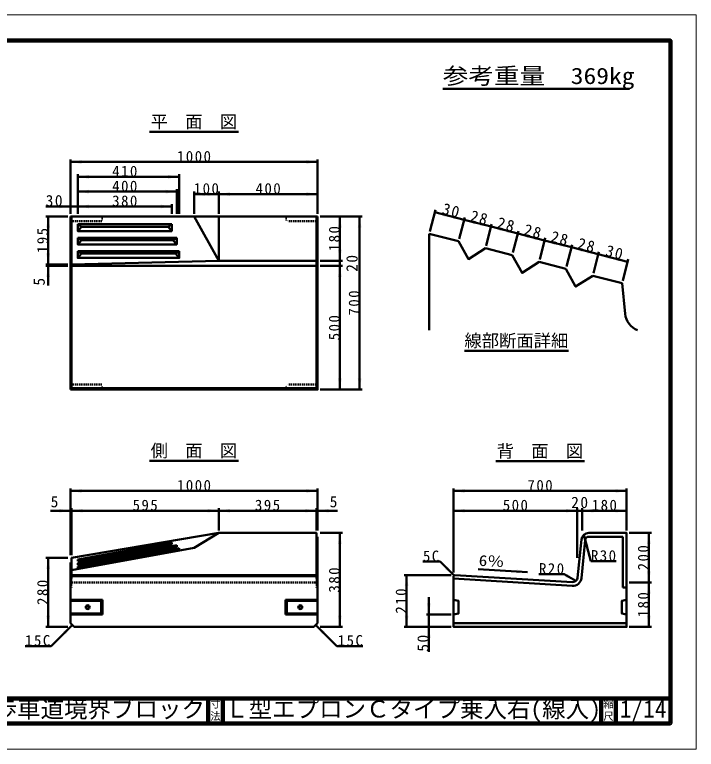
# Model space of a CAD drawing. Units: millimetres, scale not verified. Extents: x -2102 to 2102, y -1485 to 1485.
# Drawn here: x -655 to 2102, y -1485 to 1485 of the extents above; entities that cross this region are included whole.
import ezdxf
from ezdxf.enums import TextEntityAlignment as Align

# ---------------------------------------------------------------- set-up
doc = ezdxf.new("R2010")
doc.units = ezdxf.units.MM
doc.header["$LTSCALE"] = 5
doc.linetypes.add('DOTTED', pattern=[1.75, 0.25, -1.5])
doc.layers.add('0-0_V-nasSTD', color=7, linetype='Continuous', lineweight=50)
doc.layers.add('0-1_0', color=7, linetype='Continuous', lineweight=50)
doc.styles.add('ＭＳ ゴシック', font='')
doc.styles.get('ＭＳ ゴシック').set_extended_font_data('MS Gothic')

msp = doc.modelspace()

# ---------------------------------------------------------------- linework, layer by layer
at = {"layer": '0-0_V-nasSTD'}
for p, q in [((-429.412, 899.629), (-429.412, 679.629)), ((570.588, 899.629), (570.588, 679.629)), ((-429.412, 889.629), (570.588, 889.629)), ((-399.412, 839.629), (-399.412, 679.629)), ((10.588, 839.629), (10.588, 679.629)), ((-399.412, 829.629), (10.588, 829.629)), ((0.588, 779.629), (0.588, 679.629)), ((-399.412, 769.629), (0.588, 769.629)), ((70.588, 679.629), (70.588, 769.629)), ((170.588, 759.629), (70.588, 759.629)), ((170.588, 769.629), (170.588, 679.629)), ((170.588, 759.629), (570.588, 759.629)), ((-19.412, 719.629), (-19.412, 679.629)), ((-429.412, 709.629), (-529.412, 709.629)), ((-429.412, 709.629), (-399.412, 709.629)), ((-399.412, 709.629), (-19.412, 709.629)), ((1024.856, 608.987), (1047.209, 696.167)), ((1163.5, 656.025), (1044.726, 686.48)), ((-529.412, 669.629), (-439.412, 669.629)), ((-519.412, 669.629), (-519.412, 474.629)), ((-429.412, 669.629), (570.588, 669.629)), ((-429.412, 669.629), (-429.412, -30.371)), ((-424.412, 669.629), (-424.412, -30.371)), ((70.588, 669.629), (170.588, 489.629)), ((170.588, 489.629), (170.588, 669.629)), ((565.588, 669.629), (565.588, -30.371)), ((750.588, 669.629), (580.588, 669.629)), ((660.588, 669.629), (660.588, 489.629)), ((740.588, 669.629), (740.588, -30.371)), ((1143.63, 578.532), (1165.984, 665.712)), ((1271.99, 628.207), (1163.5, 656.025)), ((-19.412, 637.539), (-399.412, 637.539)), ((-34.412, 627.595), (-384.412, 627.595)), ((1252.12, 550.714), (1274.474, 637.894)), ((1380.48, 600.389), (1271.99, 628.207)), ((-19.412, 610.375), (-399.412, 610.375)), ((1141.146, 568.845), (1022.372, 599.3)), ((1022.372, 209.3), (1022.372, 599.3)), ((1360.61, 522.896), (1382.964, 610.076)), ((1488.971, 572.571), (1380.48, 600.389)), ((0.588, 583.211), (-399.412, 583.211)), ((-14.412, 573.267), (-384.412, 573.267)), ((1469.101, 495.078), (1491.455, 582.257)), ((1597.461, 544.753), (1488.971, 572.571)), ((0.588, 556.047), (-399.412, 556.047)), ((1358.127, 513.209), (1249.636, 541.027)), ((1577.591, 467.26), (1599.945, 554.439)), ((1705.952, 516.935), (1597.461, 544.753)), ((10.588, 528.883), (-399.412, 528.883)), ((-4.412, 518.939), (-384.412, 518.939)), ((1686.082, 439.442), (1708.435, 526.621)), ((1824.726, 486.48), (1705.952, 516.935)), ((10.588, 501.719), (-399.412, 501.719)), ((670.588, 489.629), (580.588, 489.629)), ((660.588, 469.629), (660.588, 489.629)), ((1575.107, 457.573), (1466.617, 485.391)), ((1804.856, 408.987), (1827.209, 496.167)), ((-529.412, 474.629), (-439.412, 474.629)), ((-529.412, 469.629), (-439.412, 469.629)), ((-519.412, 469.629), (-519.412, 474.629)), ((-519.412, 469.629), (-519.412, 389.629)), ((-429.412, 469.629), (570.588, 469.629)), ((670.588, 469.629), (580.588, 469.629)), ((660.588, -30.371), (660.588, 469.629)), ((1802.372, 399.3), (1683.598, 429.755)), ((1802.372, 399.3), (1814.717, 275.847)), ((-424.412, -25.371), (565.588, -25.371)), ((750.588, -30.371), (580.588, -30.371)), ((-429.412, -430.371), (-429.412, -700.371)), ((-429.412, -440.371), (570.588, -440.371)), ((570.588, -430.371), (570.588, -600.371)), ((1120.588, -430.371), (1120.588, -770.371)), ((1820.588, -440.371), (1120.588, -440.371)), ((1820.588, -430.371), (1820.588, -600.371)), ((-429.412, -520.371), (-509.412, -520.371)), ((-429.412, -520.371), (-424.412, -520.371)), ((-424.412, -510.371), (-424.412, -700.371)), ((-424.412, -520.371), (170.588, -520.371)), ((170.588, -510.371), (170.588, -600.371)), ((170.588, -520.371), (565.588, -520.371)), ((565.588, -510.371), (565.588, -600.371)), ((570.588, -520.371), (565.588, -520.371)), ((570.588, -520.371), (650.588, -520.371)), ((1620.588, -520.371), (1120.588, -520.371)), ((1620.588, -510.371), (1620.588, -710.371)), ((1640.588, -520.371), (1620.588, -520.371)), ((1640.588, -510.371), (1640.588, -600.371)), ((1820.588, -520.371), (1640.588, -520.371)), ((170.588, -610.371), (-424.412, -710.371)), ((670.588, -610.371), (580.588, -610.371)), ((660.588, -610.371), (660.588, -990.371)), ((1647.608, -618.127), (1676.078, -724.379)), ((1830.588, -610.371), (1920.588, -610.371)), ((1910.588, -610.371), (1910.588, -810.371)), ((-19.412, -648.894), (-399.412, -717.984)), ((-19.412, -648.894), (-19.412, -655.848)), ((570.588, -625.371), (565.588, -625.371)), ((570.588, -625.371), (570.588, -975.371)), ((1637.887, -637.386), (1622.502, -791.234)), ((1652.812, -638.878), (1637.428, -792.727)), ((1805.588, -625.371), (1667.738, -625.371)), ((1805.588, -830.371), (1805.588, -625.371)), ((-19.412, -655.848), (-399.412, -724.939)), ((0.588, -659.166), (-399.412, -731.893)), ((0.588, -666.121), (-399.412, -738.848)), ((10.588, -671.257), (-399.412, -745.803)), ((10.588, -678.212), (-399.412, -752.757)), ((0.588, -659.166), (0.588, -666.121)), ((10.588, -671.257), (10.588, -678.212)), ((-529.412, -710.371), (-439.412, -710.371)), ((-519.412, -710.371), (-519.412, -990.371)), ((-424.412, -710.371), (-424.412, -795.095)), ((-429.412, -975.371), (-429.412, -729.702)), ((-424.412, -729.702), (-429.412, -729.702)), ((-399.412, -717.984), (-399.412, -724.939)), ((-399.412, -731.893), (-399.412, -738.848)), ((1066.52, -726.302), (996.52, -726.302)), ((1123.088, -782.871), (1066.52, -726.302)), ((1778.078, -724.379), (1676.078, -724.379)), ((-399.412, -745.803), (-399.412, -752.757)), ((1420.222, -768.227), (1220.588, -756.128)), ((-429.412, -795.095), (-424.412, -795.095)), ((-424.412, -780.371), (565.588, -780.371)), ((-424.412, -785.371), (565.588, -785.371)), ((565.588, -795.095), (570.588, -795.095)), ((1110.588, -780.371), (920.588, -780.371)), ((930.588, -780.371), (930.588, -990.371)), ((1125.588, -780.371), (1120.588, -785.371)), ((1120.588, -795.095), (1600.484, -824.18)), ((1125.588, -780.371), (1601.391, -809.207)), ((1567.935, -776.972), (1465.935, -776.972)), ((1615.566, -804.472), (1567.935, -776.972)), ((1805.588, -830.371), (1820.588, -830.371)), ((1830.588, -810.371), (1920.588, -810.371)), ((1910.588, -810.371), (1910.588, -990.371)), ((-299.412, -880.371), (-429.412, -880.371)), ((-304.412, -885.371), (-429.412, -885.371)), ((-299.412, -880.371), (-304.412, -885.371)), ((-304.412, -935.371), (-304.412, -885.371)), ((-299.412, -880.371), (-299.412, -940.371)), ((570.588, -880.371), (440.588, -880.371)), ((440.588, -880.371), (440.588, -940.371)), ((570.588, -885.371), (445.588, -885.371)), ((1020.588, -870.371), (1020.588, -940.371)), ((-304.412, -935.371), (-429.412, -935.371)), ((-299.412, -940.371), (-429.412, -940.371)), ((-304.412, -935.371), (-299.412, -940.371)), ((445.588, -935.371), (440.588, -940.371)), ((570.588, -940.371), (440.588, -940.371)), ((570.588, -935.371), (445.588, -935.371)), ((1110.588, -940.371), (1010.588, -940.371)), ((1020.588, -940.371), (1020.588, -990.371)), ((-429.412, -975.371), (-414.412, -990.371)), ((570.588, -975.371), (555.588, -990.371)), ((1120.588, -975.371), (1820.588, -975.371)), ((-529.412, -990.371), (-439.412, -990.371)), ((-421.912, -982.871), (-506.765, -1067.724)), ((555.588, -990.371), (-414.412, -990.371)), ((563.088, -982.871), (647.941, -1067.724)), ((670.588, -990.371), (580.588, -990.371)), ((1110.588, -990.371), (920.588, -990.371)), ((1020.588, -990.371), (1020.588, -1090.371)), ((1830.588, -990.371), (1920.588, -990.371)), ((-506.765, -1067.724), (-612.765, -1067.724)), ((647.941, -1067.724), (753.941, -1067.724))]:
    msp.add_line(p, q, dxfattribs=at)
at = {"layer": '0-0_V-nasSTD', "linetype": 'DOTTED'}
for p, q in [((440.588, 669.629), (445.588, 649.629)), ((570.588, 649.629), (445.588, 649.629)), ((440.588, -30.371), (445.588, -10.371)), ((570.588, -10.371), (445.588, -10.371)), ((-424.412, -795.095), (-424.412, -830.371)), ((565.588, -795.095), (565.588, -830.371)), ((-429.412, -810.383), (570.588, -810.383)), ((-429.412, -830.371), (-424.412, -830.371)), ((570.588, -830.371), (565.588, -830.371))]:
    msp.add_line(p, q, dxfattribs=at)
at = {"layer": '0-0_V-nasSTD', "lineweight": 100}
for p, q in [((127.5, -1280), (127.5, -1380)), ((187.5, -1280), (187.5, -1380)), ((1717.5, -1280), (1717.5, -1380)), ((1777.5, -1280), (1777.5, -1380)), ((-1997.5, -1380), (1997.5, -1380))]:
    msp.add_line(p, q, dxfattribs=at)
at = {"layer": '0-0_V-nasSTD', "lineweight": 18}
for points in [[(-2102.5, -1485), (-2102.5, 1485), (2102.5, 1485), (2102.5, -1485)], [(-2002.5, -1385), (-2002.5, 1385), (2002.5, 1385), (2002.5, -1385)]]:
    msp.add_lwpolyline(points, close=True, dxfattribs=at)
at = {"layer": '0-0_V-nasSTD', "lineweight": 100}
msp.add_lwpolyline([(1997.5, -1380), (1997.5, 1380), (-1997.5, 1380)], dxfattribs=at)
at = {"layer": '0-0_V-nasSTD'}
for points in [[(570.588, 669.629), (570.588, -30.371), (-429.412, -30.371)], [(1141.146, 568.845), (1180.489, 496.816), (1249.636, 541.027)], [(1358.127, 513.209), (1397.469, 441.18), (1466.617, 485.391)], [(570.588, 489.629), (170.588, 489.629), (-424.412, 474.629), (-429.412, 474.629)], [(1575.107, 457.573), (1614.45, 385.544), (1683.598, 429.755)], [(170.588, -610.371), (70.588, -670.371), (-424.412, -760.371)], [(170.588, -610.371), (565.588, -610.371), (565.588, -795.095)], [(1120.588, -785.371), (1120.588, -990.371), (1820.588, -990.371), (1820.588, -610.371), (1667.738, -610.371)], [(445.588, -935.371), (445.588, -885.371), (440.588, -880.371)], [(1120.588, -880.371), (1140.588, -885.371), (1140.588, -935.371), (1120.588, -940.371)], [(1820.588, -880.371), (1800.588, -885.371), (1800.588, -935.371), (1820.588, -940.371)]]:
    msp.add_lwpolyline(points, dxfattribs=at)
at = {"layer": '0-0_V-nasSTD', "linetype": 'DOTTED'}
for points in [[(-299.412, 669.629), (-304.412, 649.629), (-429.412, 649.629)], [(-299.412, -30.371), (-304.412, -10.371), (-429.412, -10.371)]]:
    msp.add_lwpolyline(points, dxfattribs=at)
at = {"layer": '0-0_V-nasSTD'}
for points in [[(-399.412, 637.539), (-399.412, 610.375), (-384.412, 627.595)], [(-19.412, 637.539), (-19.412, 610.375), (-34.412, 627.595)], [(-399.412, 583.211), (-399.412, 556.047), (-384.412, 573.267)], [(0.588, 583.211), (0.588, 556.047), (-14.412, 573.267)], [(-399.412, 528.883), (-399.412, 501.719), (-384.412, 518.939)], [(10.588, 528.883), (10.588, 501.719), (-4.412, 518.939)]]:
    msp.add_lwpolyline(points, close=True, dxfattribs=at)
for centre, radius in [((-359.412, -910.371), 8), ((-359.412, -910.371), 6), ((500.588, -910.371), 8), ((500.588, -910.371), 6)]:
    msp.add_circle(centre, radius, dxfattribs=at)
for centre, radius, start, end in [((1894.32, 283.807), 80, 185.71059, 248.64485), ((1667.738, -640.371), 30, 90, 174.28941), ((1667.738, -640.371), 15, 90, 174.28941), ((1602.601, -789.244), 35, 266.53177, 354.28941), ((1602.601, -789.244), 20, 266.53177, 354.28941)]:
    msp.add_arc(centre, radius, start, end, dxfattribs=at)
for points in [[(-429.412, 889.629), (-384.412, 882.129), (-384.412, 897.129)], [(525.588, 882.129), (525.588, 897.129), (570.588, 889.629)], [(-399.412, 829.629), (-354.412, 822.129), (-354.412, 837.129)], [(-34.412, 822.129), (-34.412, 837.129), (10.588, 829.629)], [(-399.412, 769.629), (-354.412, 762.129), (-354.412, 777.129)], [(-44.412, 762.129), (-44.412, 777.129), (0.588, 769.629)], [(70.588, 759.629), (115.588, 752.129), (115.588, 767.129)], [(125.588, 752.129), (125.588, 767.129), (170.588, 759.629)], [(170.588, 759.629), (215.588, 752.129), (215.588, 767.129)], [(525.588, 752.129), (525.588, 767.129), (570.588, 759.629)], [(-474.412, 702.129), (-474.412, 717.129), (-429.412, 709.629)], [(-399.412, 709.629), (-354.412, 702.129), (-354.412, 717.129)], [(-64.412, 702.129), (-64.412, 717.129), (-19.412, 709.629)], [(1044.726, 686.48), (1086.453, 668.038), (1090.178, 682.568)], [(-526.912, 624.629), (-519.412, 669.629), (-511.912, 624.629)], [(653.088, 624.629), (660.588, 669.629), (668.088, 624.629)], [(733.088, 624.629), (740.588, 669.629), (748.088, 624.629)], [(1118.047, 659.937), (1121.773, 674.467), (1163.5, 656.025)], [(1163.5, 656.025), (1205.227, 637.583), (1208.952, 652.113)], [(1226.537, 632.119), (1230.263, 646.649), (1271.99, 628.207)], [(1271.99, 628.207), (1313.717, 609.765), (1317.443, 624.295)], [(1335.028, 604.301), (1338.753, 618.831), (1380.48, 600.389)], [(1380.48, 600.389), (1422.208, 581.947), (1425.933, 596.477)], [(1443.518, 576.483), (1447.244, 591.013), (1488.971, 572.571)], [(1488.971, 572.571), (1530.698, 554.129), (1534.424, 568.659)], [(653.088, 534.629), (660.588, 489.629), (668.088, 534.629)], [(1552.009, 548.665), (1555.734, 563.195), (1597.461, 544.753)], [(1597.461, 544.753), (1639.188, 526.311), (1642.914, 540.841)], [(1660.499, 520.847), (1664.224, 535.377), (1705.952, 516.935)], [(-526.912, 519.629), (-519.412, 474.629), (-511.912, 519.629)], [(1705.952, 516.935), (1747.679, 498.493), (1751.404, 513.023)], [(1779.273, 490.392), (1782.999, 504.922), (1824.726, 486.48)], [(-526.912, 424.629), (-519.412, 469.629), (-511.912, 424.629)], [(653.088, 424.629), (660.588, 469.629), (668.088, 424.629)], [(653.088, 14.629), (660.588, -30.371), (668.088, 14.629)], [(733.088, 14.629), (740.588, -30.371), (748.088, 14.629)], [(-429.412, -440.371), (-384.412, -447.871), (-384.412, -432.871)], [(525.588, -447.871), (525.588, -432.871), (570.588, -440.371)], [(1120.588, -440.371), (1165.588, -447.871), (1165.588, -432.871)], [(1775.588, -447.871), (1775.588, -432.871), (1820.588, -440.371)], [(-474.412, -527.871), (-474.412, -512.871), (-429.412, -520.371)], [(-424.412, -520.371), (-379.412, -527.871), (-379.412, -512.871)], [(-424.412, -520.371), (-379.412, -527.871), (-379.412, -512.871)], [(125.588, -527.871), (125.588, -512.871), (170.588, -520.371)], [(170.588, -520.371), (215.588, -527.871), (215.588, -512.871)], [(520.588, -527.871), (520.588, -512.871), (565.588, -520.371)], [(570.588, -520.371), (615.588, -527.871), (615.588, -512.871)], [(1120.588, -520.371), (1165.588, -527.871), (1165.588, -512.871)], [(1575.588, -527.871), (1575.588, -512.871), (1620.588, -520.371)], [(1640.588, -520.371), (1685.588, -527.871), (1685.588, -512.871)], [(1775.588, -527.871), (1775.588, -512.871), (1820.588, -520.371)], [(653.088, -655.371), (660.588, -610.371), (668.088, -655.371)], [(1647.608, -618.127), (1652.01, -663.535), (1666.499, -659.653)], [(1903.088, -655.371), (1910.588, -610.371), (1918.088, -655.371)], [(-526.912, -755.371), (-519.412, -710.371), (-511.912, -755.371)], [(1085.965, -756.354), (1096.572, -745.748), (1123.088, -782.871)], [(1374.851, -772.991), (1375.758, -758.019), (1420.222, -768.227)], [(1903.088, -765.371), (1910.588, -810.371), (1918.088, -765.371)], [(923.088, -825.371), (930.588, -780.371), (938.088, -825.371)], [(1572.845, -788.467), (1580.345, -775.477), (1615.566, -804.472)], [(1903.088, -855.371), (1910.588, -810.371), (1918.088, -855.371)], [(1013.088, -895.371), (1020.588, -940.371), (1028.088, -895.371)], [(-526.912, -945.371), (-519.412, -990.371), (-511.912, -945.371)], [(653.088, -945.371), (660.588, -990.371), (668.088, -945.371)], [(923.088, -945.371), (930.588, -990.371), (938.088, -945.371)], [(1903.088, -945.371), (1910.588, -990.371), (1918.088, -945.371)], [(-459.035, -1009.387), (-448.428, -1019.994), (-421.912, -982.871)], [(563.088, -982.871), (589.605, -1019.994), (600.211, -1009.387)], [(1013.088, -1035.371), (1020.588, -990.371), (1028.088, -1035.371)]]:
    msp.add_solid(points, dxfattribs=at)
at = {"layer": '0-1_0'}
for p, q in [((1832.5, 1184.806), (1077, 1184.806)), ((-108.912, 1011.396), (250.088, 1011.396)), ((1164.608, 126.217), (1585.868, 126.217)), ((-108.912, -318.604), (250.088, -318.604)), ((1650.088, -320.371), (1291.088, -320.371))]:
    msp.add_line(p, q, dxfattribs=at)
at = {"layer": '0-1_0', "lineweight": 100}
msp.add_line((-1997.5, -1280), (1997.5, -1280), dxfattribs=at)

# ---------------------------------------------------------------- texts
at = {"layer": '0-0_V-nasSTD', "style": 'ＭＳ ゴシック', "width": 1.15}
msp.add_text('参考重量\u3000369kg', height=65.98, dxfattribs=at).set_placement((1077, 1184.806), align=Align.BOTTOM_LEFT)
at = {"layer": '0-0_V-nasSTD', "style": 'ＭＳ ゴシック'}
for s, height, p in [('平\u3000面\u3000図', 51.32, (-104.912, 1011.396)), ('線部断面詳細', 51.32, (1164.608, 126.217)), ('側\u3000面\u3000図', 51.32, (-104.912, -318.604)), ('背\u3000面\u3000図', 51.32, (1295.08, -320.371)), ('5', 45.82, (-509.412, -520.371)), ('5', 45.82, (619.338, -520.371)), ('歩車道境界ブロック', 69.65, (-740, -1377.53)), ('Ｌ型エプロンＣタイプ乗入右(線入)', 69.65, (196.485, -1377.492)), ('寸', 30.79, (136.482, -1326.001)), ('縮', 30.79, (1726.482, -1326.001)), ('1/14', 69.65, (1792.5, -1377.418)), ('法', 30.79, (136.476, -1375.99)), ('尺', 30.79, (1726.476, -1375.99))]:
    msp.add_text(s, height=height, dxfattribs=at).set_placement(p, align=Align.BOTTOM_LEFT)
msp.add_text('5', height=45.82, rotation=90, dxfattribs=at).set_placement((-519.412, 389.629), align=Align.BOTTOM_LEFT)
at = {"layer": '0-0_V-nasSTD', "style": 'ＭＳ ゴシック', "width": 1.15}
msp.add_text('6％', height=43.99, rotation=356.532, dxfattribs=at).set_placement((1220.588, -756.128), align=Align.BOTTOM_LEFT)
at = {"layer": '0-0_V-nasSTD', "attachment_point": 7, "style": 'ＭＳ ゴシック'}
for s, insert, char_height in [('\\T1.2;1000', (1.588, 889.629), 43.99), ('\\T1.2;410', (-260.412, 829.629), 43.99), ('\\T1.2;400', (-260.412, 769.629), 43.99), ('\\T1.2;100', (69.588, 759.629), 43.99), ('\\T1.2;400', (319.588, 759.629), 43.99), ('\\T1.19;30', (-529.412, 709.629), 45.82), ('\\T1.2;380', (-260.412, 709.629), 43.99), ('\\T1.2;1000', (1.588, -440.371), 43.99), ('\\T1.2;700', (1419.588, -440.371), 43.99), ('\\T1.19;20', (1596.338, -510.371), 45.82), ('\\T1.2;595', (-177.912, -520.371), 43.99), ('\\T1.2;395', (317.088, -520.371), 43.99), ('\\T1.2;500', (1319.588, -520.371), 43.99), ('\\T1.2;180', (1679.588, -520.371), 43.99), ('\\T1.2;5C', (996.52, -726.302), 43.99), ('\\T1.2;R30', (1676.078, -724.379), 43.99), ('\\T1.2;R20', (1465.935, -776.972), 43.99), ('\\T1.2;15C', (-612.765, -1067.724), 43.99), ('\\T1.2;15C', (651.941, -1067.724), 43.99)]:
    msp.add_mtext(s, dxfattribs=dict(at, insert=insert, char_height=char_height))
for s, insert, char_height, rotation in [('\\T1.19;30', (1070.936, 679.759), 45.82, 345.619), ('\\T1.19;28', (1184.568, 650.623), 45.82, 345.619), ('\\T1.19;28', (1293.059, 622.805), 45.82, 345.619), ('\\T1.2;180', (660.588, 528.629), 43.99, 90), ('\\T1.19;28', (1401.549, 594.987), 45.82, 345.619), ('\\T1.2;195', (-519.412, 521.129), 43.99, 90), ('\\T1.19;28', (1510.039, 567.169), 45.82, 345.619), ('\\T1.19;28', (1618.53, 539.351), 45.82, 345.619), ('\\T1.19;30', (1732.162, 510.214), 45.82, 345.619), ('\\T1.19;20', (733.088, 445.379), 45.82, 90), ('\\T1.2;700', (740.588, 268.629), 43.99, 90), ('\\T1.2;500', (660.588, 168.629), 43.99, 90), ('\\T1.2;200', (1910.588, -761.371), 43.99, 90), ('\\T1.2;380', (660.588, -851.371), 43.99, 90), ('\\T1.2;280', (-519.412, -901.371), 43.99, 90), ('\\T1.2;210', (930.588, -936.371), 43.99, 90), ('\\T1.2;180', (1910.588, -951.371), 43.99, 90), ('\\T1.19;50', (1020.588, -1090.371), 45.82, 90)]:
    msp.add_mtext(s, dxfattribs=dict(at, insert=insert, char_height=char_height, rotation=rotation))

doc.saveas('drawing.dxf')
